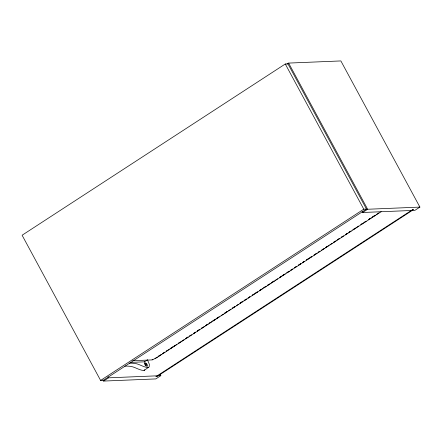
<?xml version="1.0" encoding="UTF-8"?>
<svg xmlns="http://www.w3.org/2000/svg" width="442" height="442" viewBox="0 0 442 442"><rect width="100%" height="100%" fill="white"/><g stroke="black" fill="none" stroke-linecap="round" stroke-linejoin="round"><path stroke-width="0.66" d="M124.865 366.169A92.549 34.266 56.9 0 1 128.539 366.191C134.119 366.037 138.849 370.479 144.081 370.479L144.705 369.761M144.081 370.479L149.181 366.854L149.346 364.313L147.462 359.777M285.278 63.991L22.1 235.232L100.605 380.429L103.295 380.319L366.473 209.072L287.969 63.88L285.278 63.991L363.783 209.182L366.473 209.072M286.957 64.167L288.62 63.084L340.87 60.93L419.9 207.099L414.911 210.342L362.667 212.497L362.009 211.287M100.605 380.429L363.783 209.182M102.942 379.855L103.594 381.07L108.583 377.827L160.833 375.667L160.175 374.457M362.667 212.497L367.65 209.254L419.9 207.099M130.484 362.412L130.108 362.407L144.528 361.832L147.319 359.992M158.474 356.235L160.208 355.103M162.518 353.6L163.678 352.849M166.568 350.965L167.722 350.213M170.037 348.71L172.927 346.826M174.082 346.075L175.242 345.324M178.132 343.445L180.441 341.937M185.646 338.55L187.96 337.047M189.695 335.92L190.85 335.169M193.74 333.285L195.475 332.157M197.209 331.025L199.524 329.522M201.259 328.395L202.994 327.268M205.303 325.76L207.038 324.632M209.353 323.13L210.508 322.373M212.823 320.87L214.558 319.743M216.867 318.234L218.602 317.107M224.387 313.345L227.276 311.466M232.481 308.08L234.79 306.571M239.995 303.19L242.31 301.682M244.045 300.554L246.354 299.052M248.089 297.919L249.824 296.792M252.139 295.289L253.874 294.157M255.609 293.029L257.343 291.902M259.653 290.394L261.388 289.267M263.703 287.764L264.857 287.013M267.172 285.504L268.907 284.377M271.217 282.874L274.106 280.99M279.311 277.604L281.626 276.101M282.781 275.349L283.935 274.598M286.83 272.714L289.14 271.211M290.875 270.079L292.029 269.327M294.344 267.824L296.659 266.322M298.394 265.189L300.704 263.686M302.438 262.559L304.173 261.426M306.488 259.924L308.223 258.797M309.958 257.664L311.693 256.537M314.002 255.034L315.737 253.907M318.052 252.399L319.787 251.271M321.522 250.144L323.251 249.012M325.566 247.509L327.301 246.382M333.66 242.244L334.815 241.487M337.13 239.984L338.865 238.857M341.18 237.348L342.335 236.597M345.224 234.719L347.539 233.21M348.694 232.459L349.849 231.707M352.744 229.829L355.053 228.321M360.838 224.558L362.573 223.431M364.302 222.304L365.462 221.553M368.352 219.668L370.087 218.541M372.402 217.033L374.131 215.906M158.584 356.246L161.479 354.362M162.634 353.611L164.949 352.108M166.684 350.976L168.993 349.473M170.153 348.721L173.043 346.837M174.198 346.086L176.513 344.583M178.248 343.451L180.563 341.948M181.717 341.196L184.032 339.688M185.767 338.561L188.082 337.053M189.817 335.926L191.552 334.798M193.861 333.29L195.596 332.163M197.331 331.036L199.646 329.528M201.381 328.4L204.276 326.516M205.431 325.765L208.32 323.887M209.48 323.13L211.79 321.627M212.95 320.875L215.84 318.991M216.994 318.24L219.309 316.732M221.044 315.605L223.359 314.102M224.514 313.345L227.409 311.466M228.564 310.715L230.879 309.207M232.614 308.08L234.923 306.571M236.658 305.444L238.393 304.317M240.128 303.184L242.443 301.682M244.177 300.554L246.492 299.046M248.227 297.919L249.962 296.792M252.277 295.284L257.482 291.897M259.791 290.394L262.686 288.51M263.841 287.759L266.156 286.256M267.311 285.499L270.2 283.62M271.36 282.869L274.25 280.985M275.41 280.234L277.72 278.725M279.454 277.598L281.769 276.095M282.924 275.338L285.239 273.836M286.974 272.708L289.289 271.2M291.024 270.073L292.759 268.94M295.074 267.438L296.809 266.311M298.543 265.178L300.853 263.675M302.588 262.548L304.323 261.415M306.637 259.913L311.842 256.526M314.157 255.017L317.047 253.139M318.201 252.388L319.942 251.255M322.251 249.752L324.566 248.244M325.721 247.492L328.616 245.614M329.771 244.857L332.086 243.354M333.821 242.227L336.13 240.719M337.865 239.592L339.6 238.465M341.334 237.332L343.649 235.829M345.384 234.696L347.699 233.194M349.434 232.067L351.169 230.934M353.484 229.431L358.689 226.044M360.998 224.536L363.893 222.657M365.048 221.906L366.208 221.149M368.517 219.646L371.413 217.762M372.567 217.011L375.457 215.132M376.617 214.376L378.927 212.873M381.214 211.652L156.352 357.937L152.158 359.91L132.506 360.722M160.833 375.667L155.844 378.916L103.594 381.07M156.634 357.495L157.429 356.998M155.026 358.445L156.236 357.749M152.103 359.827L152.888 359.523M148.551 367.567C143.324 367.573 138.589 363.125 133.014 363.28A92.549 34.266 56.9 0 0 129.34 363.258M288.62 63.084L367.65 209.254M144.274 361.363L144.528 361.832M107.925 376.612L108.583 377.827M144.589 362.987C144.363 364.418 145.705 366.412 147.23 366.285L147.401 366.092C147.628 364.661 146.285 362.667 144.755 362.794L144.589 362.987M145.197 363.656C145.849 367.689 148.44 363.877 145.197 363.656M412.59 209.635L155.871 376.678L156.816 376.639L413.541 209.596L412.59 209.635"/></g></svg>
